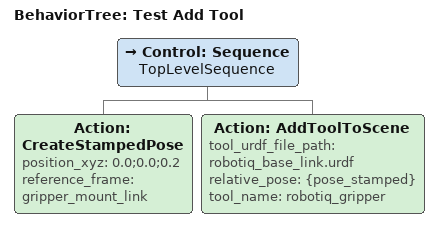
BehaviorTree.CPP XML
<?xml version="1.0" encoding="UTF-8" ?>
<root BTCPP_format="4" main_tree_to_execute="Test Add Tool">
  <BehaviorTree ID="Test Add Tool" _description="">
    <Control ID="Sequence" name="TopLevelSequence">
      <Action
        ID="CreateStampedPose"
        position_xyz="0.0;0.0;0.2"
        reference_frame="gripper_mount_link"
      />
      <Action
        ID="AddToolToScene"
        tool_urdf_file_path="robotiq_base_link.urdf"
        relative_pose="{pose_stamped}"
        tool_name="robotiq_gripper"
      />
    </Control>
  </BehaviorTree>
</root>
